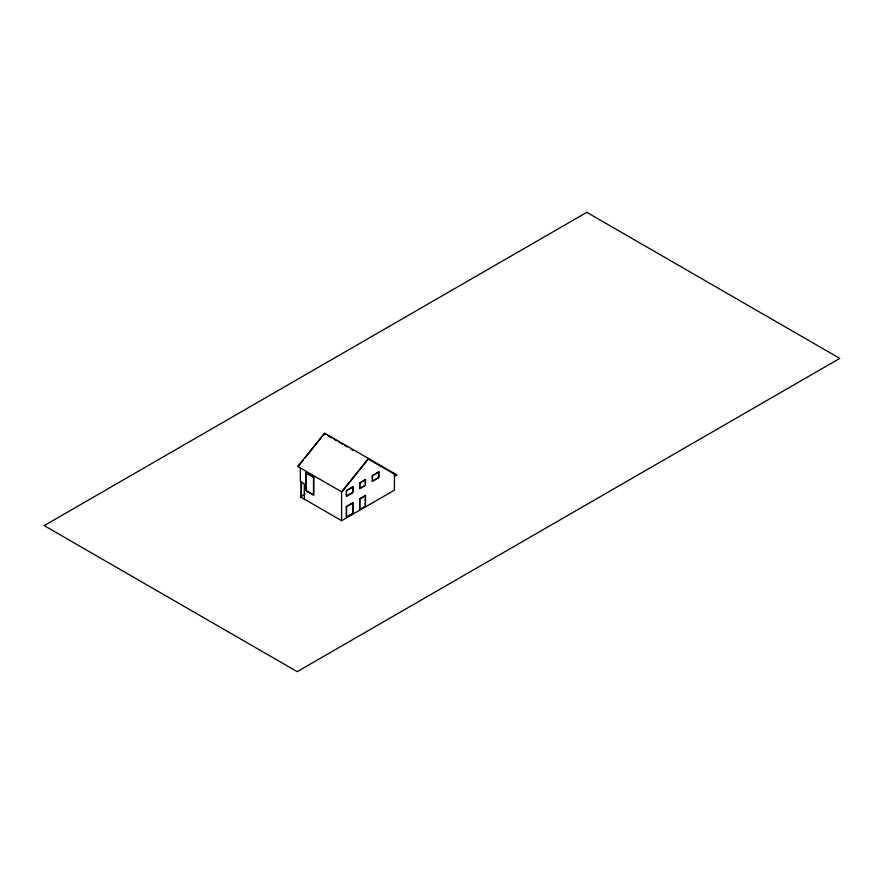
<?xml version="1.0" encoding="UTF-8"?>
<svg xmlns="http://www.w3.org/2000/svg" width="884" height="884" viewBox="0 0 884 884"><rect width="100%" height="100%" fill="white"/><g stroke="black" fill="none" stroke-linecap="round" stroke-linejoin="round"><path stroke-width="1.33" d="M301.543 481.482L301.223 497.106L301.024 481.437M301.665 481.658L300.803 481.647M300.803 496.852L301.665 496.863M342.915 490.742L341.6 491.791L297.72 466.454L324.538 433.105L397.049 474.973L395.734 475.725L394.419 474.973M298.604 465.956L303.278 460.133M304.969 458.022L321.069 437.989M322.771 435.889L324.461 433.779L325.776 434.541M341.6 491.791L368.407 458.431M342.473 491.283L368.341 459.105M297.72 466.454L299.035 465.404M352.561 450L353.18 449.636M305.102 494.112L300.35 496.852L341.6 520.665L394.419 490.167L394.419 474.167M328.041 435.845L331.732 437.978M333.997 439.282L336.506 440.729M338.76 442.033L342.462 444.166M344.716 445.47L347.224 446.917M350.793 448.984L353.18 450.354M368.208 459.039L396.43 475.327M395.734 474.929L395.734 475.725M341.6 491.592L341.6 520.665M304.306 499.14L304.306 483.935L300.35 481.658L300.35 467.724M586.81 212.337L44.2 525.604L297.19 671.663L839.8 358.396L586.81 212.337M352.915 486.775L346.34 490.576L346.34 496.399L352.915 492.598L352.915 486.775M365.512 479.504L359.633 482.896L359.633 488.719L365.512 485.327L365.512 479.504M378.849 471.802L372.263 475.603L372.263 481.426L378.849 477.625L378.849 471.802M352.694 487.15L346.55 490.697L346.55 496.023L352.694 492.476L352.694 487.15M365.291 479.879L359.843 483.029L359.843 488.344L365.291 485.206L365.291 479.879M378.628 472.189L372.484 475.725L372.484 481.051L378.628 477.504L378.628 472.189M352.915 502.731L346.34 506.532L346.34 517.427L352.915 513.626L352.915 502.731M365.512 495.46L359.633 498.852L359.633 509.748L365.512 506.355L365.512 495.46M352.694 503.106L346.55 506.654L346.55 517.041L352.694 513.493L352.694 503.106M365.291 495.847L359.843 498.985L359.843 509.372L365.291 506.223L365.291 495.847M313.732 477.227L305.842 472.664L305.842 490.653L313.732 495.206L313.732 477.227M313.522 477.349L306.063 473.039L306.063 490.521L313.522 494.83L313.522 477.349"/></g></svg>
